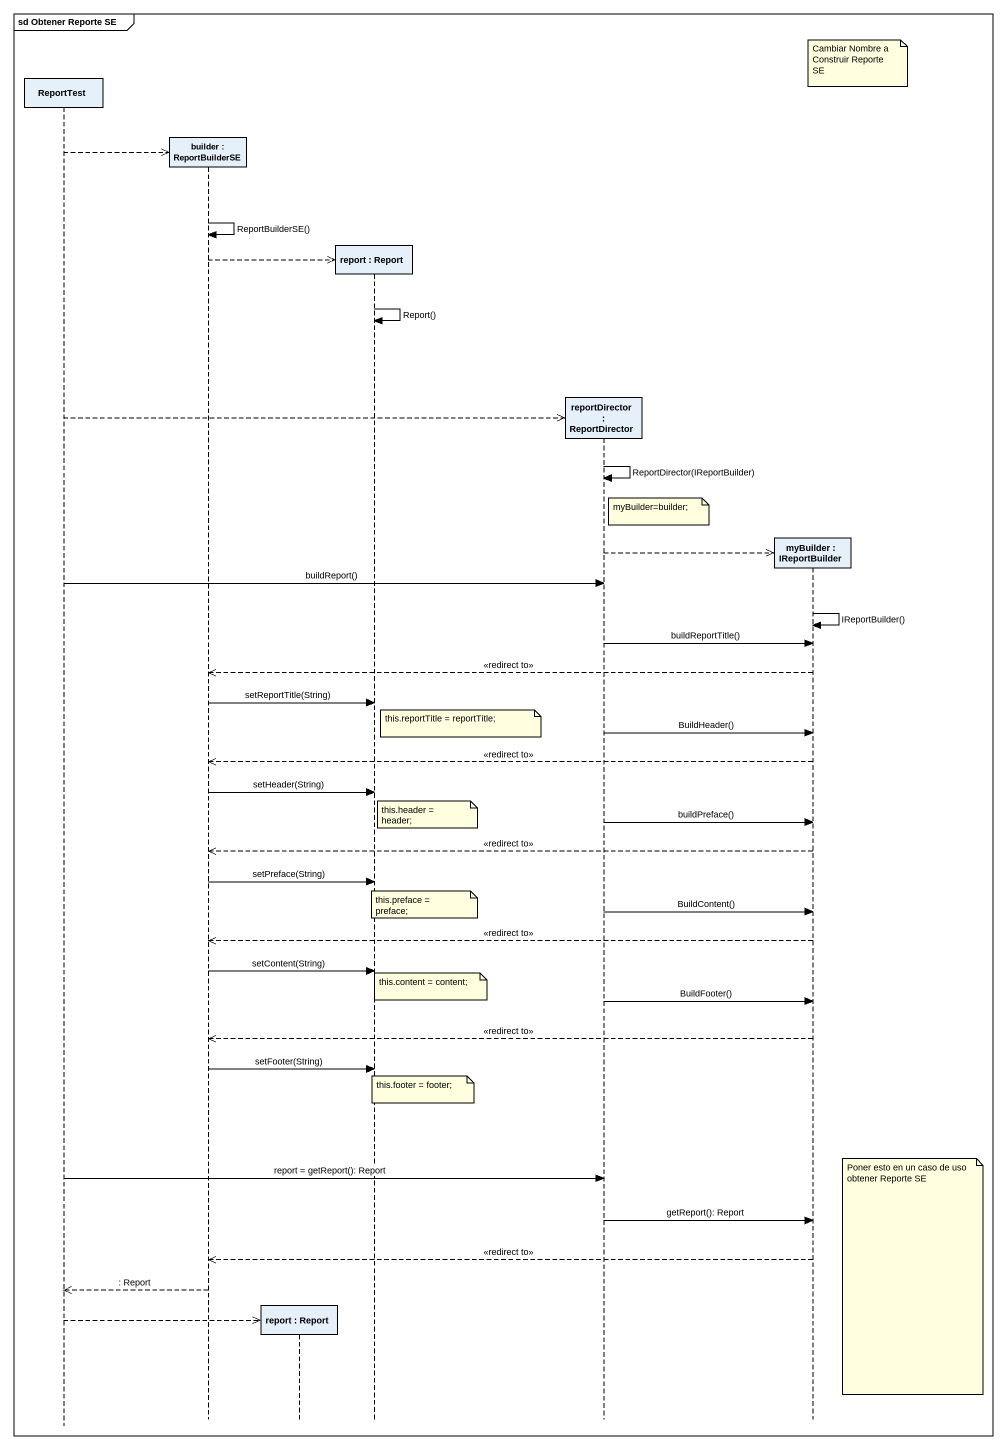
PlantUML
@startuml
mainframe sd Obtener Reporte SE
hide footbox
participant ReportTest
participant "builder : ReportBuilderSE" as builder
participant "report : Report" as report
participant "report : Report" as report_2
participant "reportDirector : ReportDirector" as reportDirector
participant "myBuilder : IReportBuilder" as myBuilder

note over myBuilder
  Cambiar Nombre a
  Construir Reporte SE
end note
ReportTest -->> builder **
builder -> builder : ReportBuilderSE()
builder -->> report_2 **
report_2 -> report_2 : Report()
ReportTest -->> reportDirector **
reportDirector -> reportDirector : ReportDirector(IReportBuilder)
note right of reportDirector : myBuilder=builder;
reportDirector -->> myBuilder **
ReportTest -> reportDirector : buildReport()
myBuilder -> myBuilder : IReportBuilder()
reportDirector -> myBuilder : buildReportTitle()
myBuilder -->> builder : <<redirect to>>
builder -> report_2 : setReportTitle(String)
note right of report_2 : this.reportTitle = reportTitle;
reportDirector -> myBuilder : BuildHeader()
myBuilder -->> builder : <<redirect to>>
builder -> report_2 : setHeader(String)
note right of report_2 : this.header = header;
reportDirector -> myBuilder : buildPreface()
myBuilder -->> builder : <<redirect to>>
builder -> report_2 : setPreface(String)
note over report_2 : this.preface = preface;
reportDirector -> myBuilder : BuildContent()
myBuilder -->> builder : <<redirect to>>
builder -> report_2 : setContent(String)
note right of report_2 : this.content = content;
reportDirector -> myBuilder : BuildFooter()
myBuilder -->> builder : <<redirect to>>
builder -> report_2 : setFooter(String)
note over report_2 : this.footer = footer;
ReportTest -> reportDirector : report = getReport(): Report
reportDirector -> myBuilder : getReport(): Report
myBuilder -->> builder : <<redirect to>>
note right of myBuilder : Poner esto en un caso de uso obtener Reporte SE
builder -->> ReportTest : : Report
ReportTest -->> report **
@enduml
